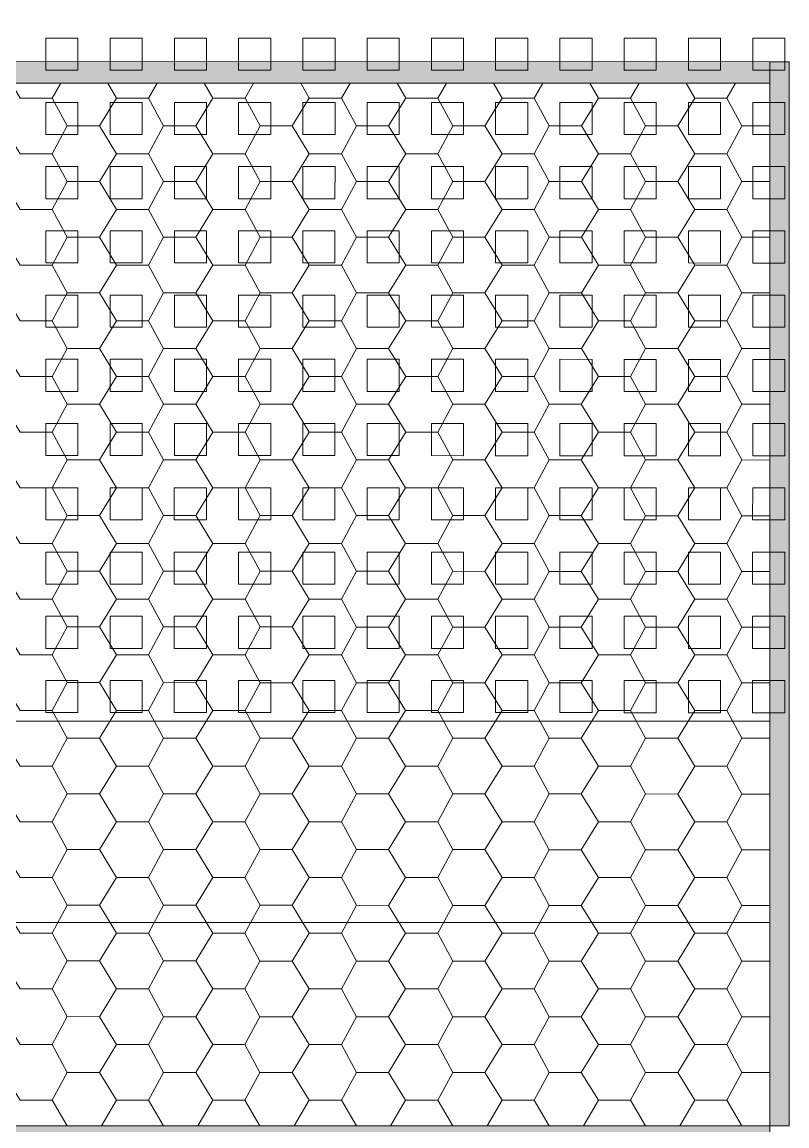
# Model space of a CAD drawing. Extents: x 3377 to 3790, y 1673 to 1846.
# Drawn here: x 3526.068 to 3527.579, y 1752.105 to 1754.286 of the extents above; entities that cross this region are included whole.
import ezdxf

# ---------------------------------------------------------------- set-up
doc = ezdxf.new("R2010")
doc.units = 0
doc.header["$LTSCALE"] = 2
doc.layers.add('PDF7_0', color=7, linetype='Continuous', true_color=0xc6c6c6)
doc.layers.add('PDF7_04-DETALHE', color=7, linetype='Continuous', true_color=0xc6c6c6)

msp = doc.modelspace()

# ---------------------------------------------------------------- linework, layer by layer
at = {"layer": 'PDF7_0', "color": 7, "lineweight": 0}
msp.add_lwpolyline([(3535.3864, 1752.8449), (3535.4118, 1752.8576, 0.281721), (3525.3159, 1759.0363, 0.281573), (3515.2191, 1752.859), (3515.2488, 1752.8463, -0.281585), (3525.3159, 1759.0067, -0.281456)], format="xyb", close=True, dxfattribs=at)
for points in [[(3535.1368, 1753.0988, 0.27384), (3525.3159, 1758.9051, 0.27384), (3515.4942, 1753.1002), (3515.8454, 1752.9055, -0.273455), (3525.3159, 1758.5073, -0.273821), (3534.7856, 1752.9042), (3534.739, 1752.9889), (3535.0902, 1753.1877), (3535.1368, 1753.0988), (3535.2129, 1752.9042), (3534.6713, 1752.9042, 0.272283), (3525.3158, 1758.4058, 0.272651), (3515.9597, 1752.9055), (3515.8454, 1752.9055), (3515.4434, 1752.9055)], [(3535.086, 1753.1158, 0.272189), (3525.3159, 1758.8713, 0.272189), (3515.545, 1753.1171), (3515.8285, 1752.9563, -0.272462), (3525.3159, 1758.5454), (3525.3159, 1758.8713), (3525.3159, 1758.5454, -0.272294), (3534.8025, 1752.955)]]:
    msp.add_lwpolyline(points, format="xyb", dxfattribs=at)
for points in [[(3527.5456, 1754.208), (3527.5456, 1754.1657), (3525.3367, 1754.1658), (3525.3367, 1754.2082)], [(3527.5454, 1752.105), (3527.5454, 1752.0669), (3525.3366, 1752.067), (3525.3366, 1752.1051)]]:
    msp.add_lwpolyline(points, close=True, dxfattribs=at)
for points in [[(3527.5456, 1754.208), (3527.5836, 1754.208), (3527.5835, 1752.105), (3527.5454, 1752.105), (3527.5456, 1754.1657)], [(3527.5455, 1752.9047), (3525.9163, 1752.9048)], [(3527.5454, 1752.5069), (3523.0855, 1752.5072)]]:
    msp.add_lwpolyline(points, dxfattribs=at)
at = {"layer": 'PDF7_0', "lineweight": 0}
for points in [[(3526.0476, 1754.1658), (3526.0645, 1754.1362), (3526.128, 1754.1362), (3526.1449, 1754.1658)], [(3526.238, 1754.1658), (3526.2549, 1754.1362), (3526.3184, 1754.1362), (3526.3354, 1754.1658)], [(3526.4284, 1754.1658), (3526.4454, 1754.1361), (3526.5088, 1754.1361), (3526.5258, 1754.1658)], [(3526.6189, 1754.1658), (3526.6358, 1754.1361), (3526.6993, 1754.1361), (3526.7162, 1754.1657)], [(3526.8093, 1754.1657), (3526.8262, 1754.1361), (3526.8897, 1754.1361), (3526.9066, 1754.1657)], [(3526.9997, 1754.1657), (3527.0166, 1754.1361), (3527.0801, 1754.1361), (3527.097, 1754.1657)], [(3527.1901, 1754.1657), (3527.207, 1754.1361), (3527.2705, 1754.1361), (3527.2874, 1754.1657)], [(3527.3805, 1754.1657), (3527.3975, 1754.1361), (3527.4609, 1754.1361), (3527.4779, 1754.1657)], [(3526.128, 1754.1362), (3526.1576, 1754.0812), (3526.2211, 1754.0811), (3526.2549, 1754.1362)], [(3526.3184, 1754.1362), (3526.348, 1754.0811), (3526.4115, 1754.0811), (3526.4454, 1754.1361)], [(3526.5088, 1754.1361), (3526.5385, 1754.0811), (3526.6019, 1754.0811), (3526.6358, 1754.1361)], [(3526.6993, 1754.1361), (3526.7289, 1754.0811), (3526.7923, 1754.0811), (3526.8262, 1754.1361)], [(3526.8897, 1754.1361), (3526.9193, 1754.0811), (3526.9828, 1754.0811), (3527.0166, 1754.1361)], [(3527.0801, 1754.1361), (3527.1097, 1754.0811), (3527.1732, 1754.0811), (3527.207, 1754.1361)], [(3527.2705, 1754.1361), (3527.3001, 1754.0811), (3527.3636, 1754.0811), (3527.3975, 1754.1361)], [(3527.4609, 1754.1361), (3527.4905, 1754.0811), (3527.5456, 1754.0811)], [(3526.0307, 1754.0812), (3526.0645, 1754.0261), (3526.128, 1754.0261), (3526.1576, 1754.0812)], [(3526.2211, 1754.0811), (3526.2549, 1754.0261), (3526.3184, 1754.0261), (3526.348, 1754.0811)], [(3526.4115, 1754.0811), (3526.4454, 1754.0261), (3526.5088, 1754.0261), (3526.5385, 1754.0811)], [(3526.6019, 1754.0811), (3526.6358, 1754.0261), (3526.6992, 1754.0261), (3526.7289, 1754.0811)], [(3526.7923, 1754.0811), (3526.8262, 1754.0261), (3526.8897, 1754.0261), (3526.9193, 1754.0811)], [(3526.9828, 1754.0811), (3527.0166, 1754.0261), (3527.0801, 1754.0261), (3527.1097, 1754.0811)], [(3527.1732, 1754.0811), (3527.207, 1754.0261), (3527.2705, 1754.0261), (3527.3001, 1754.0811)], [(3527.3636, 1754.0811), (3527.3974, 1754.0261), (3527.4609, 1754.0261), (3527.4905, 1754.0811)], [(3526.128, 1754.0261), (3526.1576, 1753.9711), (3526.2211, 1753.9711), (3526.2549, 1754.0261)], [(3526.3184, 1754.0261), (3526.348, 1753.9711), (3526.4115, 1753.9711), (3526.4454, 1754.0261)], [(3526.5088, 1754.0261), (3526.5384, 1753.9711), (3526.6019, 1753.9711), (3526.6358, 1754.0261)], [(3526.6992, 1754.0261), (3526.7289, 1753.9711), (3526.7923, 1753.9711), (3526.8262, 1754.0261)], [(3526.8897, 1754.0261), (3526.9193, 1753.9711), (3526.9828, 1753.9711), (3527.0166, 1754.0261)], [(3527.0801, 1754.0261), (3527.1097, 1753.9711), (3527.1732, 1753.9711), (3527.207, 1754.0261)], [(3527.2705, 1754.0261), (3527.3001, 1753.9711), (3527.3636, 1753.9711), (3527.3974, 1754.0261)], [(3527.4609, 1754.0261), (3527.4905, 1753.971), (3527.5455, 1753.971)], [(3526.0307, 1753.9711), (3526.0645, 1753.9161), (3526.128, 1753.9161), (3526.1576, 1753.9711)], [(3526.2211, 1753.9711), (3526.2549, 1753.9161), (3526.3184, 1753.9161), (3526.348, 1753.9711)], [(3526.4115, 1753.9711), (3526.4454, 1753.9161), (3526.5088, 1753.9161), (3526.5384, 1753.9711)], [(3526.6019, 1753.9711), (3526.6358, 1753.9161), (3526.6992, 1753.9161), (3526.7289, 1753.9711)], [(3526.7923, 1753.9711), (3526.8262, 1753.9161), (3526.8897, 1753.9161), (3526.9193, 1753.9711)], [(3526.9828, 1753.9711), (3527.0166, 1753.9161), (3527.0801, 1753.9161), (3527.1097, 1753.9711)], [(3527.1732, 1753.9711), (3527.207, 1753.9161), (3527.2705, 1753.916), (3527.3001, 1753.9711)], [(3527.3636, 1753.9711), (3527.3974, 1753.916), (3527.4609, 1753.916), (3527.4905, 1753.971)], [(3526.128, 1753.9161), (3526.1576, 1753.8611), (3526.2211, 1753.8611), (3526.2549, 1753.9161)], [(3526.3184, 1753.9161), (3526.348, 1753.8611), (3526.4115, 1753.8611), (3526.4454, 1753.9161)], [(3526.5088, 1753.9161), (3526.5384, 1753.8611), (3526.6019, 1753.8611), (3526.6358, 1753.9161)], [(3526.6992, 1753.9161), (3526.7289, 1753.8611), (3526.7923, 1753.8611), (3526.8262, 1753.9161)], [(3526.8897, 1753.9161), (3526.9193, 1753.8611), (3526.9827, 1753.8611), (3527.0166, 1753.9161)], [(3527.0801, 1753.9161), (3527.1097, 1753.8611), (3527.1732, 1753.861), (3527.207, 1753.9161)], [(3527.2705, 1753.916), (3527.3001, 1753.861), (3527.3636, 1753.861), (3527.3974, 1753.916)], [(3527.4609, 1753.916), (3527.4905, 1753.861), (3527.5455, 1753.861)], [(3526.0307, 1753.8611), (3526.0645, 1753.8061), (3526.128, 1753.8061), (3526.1576, 1753.8611)], [(3526.2211, 1753.8611), (3526.2549, 1753.8061), (3526.3184, 1753.8061), (3526.348, 1753.8611)], [(3526.4115, 1753.8611), (3526.4453, 1753.8061), (3526.5088, 1753.8061), (3526.5384, 1753.8611)], [(3526.6019, 1753.8611), (3526.6358, 1753.8061), (3526.6992, 1753.8061), (3526.7289, 1753.8611)], [(3526.7923, 1753.8611), (3526.8262, 1753.8061), (3526.8897, 1753.8061), (3526.9193, 1753.8611)], [(3526.9827, 1753.8611), (3527.0166, 1753.806), (3527.0801, 1753.806), (3527.1097, 1753.8611)], [(3527.1732, 1753.861), (3527.207, 1753.806), (3527.2705, 1753.806), (3527.3001, 1753.861)], [(3527.3636, 1753.861), (3527.3974, 1753.806), (3527.4609, 1753.806), (3527.4905, 1753.861)], [(3526.128, 1753.8061), (3526.1576, 1753.7511), (3526.2211, 1753.7511), (3526.2549, 1753.8061)], [(3526.3184, 1753.8061), (3526.348, 1753.7511), (3526.4115, 1753.7511), (3526.4453, 1753.8061)], [(3526.5088, 1753.8061), (3526.5384, 1753.7511), (3526.6019, 1753.7511), (3526.6358, 1753.8061)], [(3526.6992, 1753.8061), (3526.7289, 1753.7511), (3526.7923, 1753.7511), (3526.8262, 1753.8061)], [(3526.8897, 1753.8061), (3526.9193, 1753.751), (3526.9827, 1753.751), (3527.0166, 1753.806)], [(3527.0801, 1753.806), (3527.1097, 1753.751), (3527.1732, 1753.751), (3527.207, 1753.806)], [(3527.2705, 1753.806), (3527.3001, 1753.751), (3527.3636, 1753.751), (3527.3974, 1753.806)], [(3527.4609, 1753.806), (3527.4905, 1753.751), (3527.5455, 1753.751)], [(3526.0307, 1753.7511), (3526.0645, 1753.6961), (3526.128, 1753.6961), (3526.1576, 1753.7511)], [(3526.2211, 1753.7511), (3526.2549, 1753.6961), (3526.3184, 1753.6961), (3526.348, 1753.7511)], [(3526.4115, 1753.7511), (3526.4453, 1753.6961), (3526.5088, 1753.6961), (3526.5384, 1753.7511)], [(3526.6019, 1753.7511), (3526.6358, 1753.6961), (3526.6992, 1753.696), (3526.7289, 1753.7511)], [(3526.7923, 1753.7511), (3526.8262, 1753.696), (3526.8896, 1753.696), (3526.9193, 1753.751)], [(3526.9827, 1753.751), (3527.0166, 1753.696), (3527.0801, 1753.696), (3527.1097, 1753.751)], [(3527.1732, 1753.751), (3527.207, 1753.696), (3527.2705, 1753.696), (3527.3001, 1753.751)], [(3527.3636, 1753.751), (3527.3974, 1753.696), (3527.4609, 1753.696), (3527.4905, 1753.751)], [(3526.128, 1753.6961), (3526.1576, 1753.6411), (3526.2211, 1753.6411), (3526.2549, 1753.6961)], [(3526.3184, 1753.6961), (3526.348, 1753.6411), (3526.4115, 1753.6411), (3526.4453, 1753.6961)], [(3526.5088, 1753.6961), (3526.5384, 1753.6411), (3526.6019, 1753.641), (3526.6358, 1753.6961)], [(3526.6992, 1753.696), (3526.7288, 1753.641), (3526.7923, 1753.641), (3526.8262, 1753.696)], [(3526.8896, 1753.696), (3526.9193, 1753.641), (3526.9827, 1753.641), (3527.0166, 1753.696)], [(3527.0801, 1753.696), (3527.1097, 1753.641), (3527.1732, 1753.641), (3527.207, 1753.696)], [(3527.2705, 1753.696), (3527.3001, 1753.641), (3527.3636, 1753.641), (3527.3974, 1753.696)], [(3527.4609, 1753.696), (3527.4905, 1753.641), (3527.5455, 1753.641)], [(3526.0306, 1753.6411), (3526.0645, 1753.5861), (3526.128, 1753.5861), (3526.1576, 1753.6411)], [(3526.2211, 1753.6411), (3526.2549, 1753.5861), (3526.3184, 1753.5861), (3526.348, 1753.6411)], [(3526.4115, 1753.6411), (3526.4453, 1753.586), (3526.5088, 1753.586), (3526.5384, 1753.6411)], [(3526.6019, 1753.641), (3526.6357, 1753.586), (3526.6992, 1753.586), (3526.7288, 1753.641)], [(3526.7923, 1753.641), (3526.8262, 1753.586), (3526.8896, 1753.586), (3526.9193, 1753.641)], [(3526.9827, 1753.641), (3527.0166, 1753.586), (3527.0801, 1753.586), (3527.1097, 1753.641)], [(3527.1732, 1753.641), (3527.207, 1753.586), (3527.2705, 1753.586), (3527.3001, 1753.641)], [(3527.3636, 1753.641), (3527.3974, 1753.586), (3527.4609, 1753.586), (3527.4905, 1753.641)], [(3526.128, 1753.5861), (3526.1576, 1753.5311), (3526.2211, 1753.5311), (3526.2549, 1753.5861)], [(3526.3184, 1753.5861), (3526.348, 1753.531), (3526.4115, 1753.531), (3526.4453, 1753.586)], [(3526.5088, 1753.586), (3526.5384, 1753.531), (3526.6019, 1753.531), (3526.6357, 1753.586)], [(3526.6992, 1753.586), (3526.7288, 1753.531), (3526.7923, 1753.531), (3526.8262, 1753.586)], [(3526.8896, 1753.586), (3526.9193, 1753.531), (3526.9827, 1753.531), (3527.0166, 1753.586)], [(3527.0801, 1753.586), (3527.1097, 1753.531), (3527.1731, 1753.531), (3527.207, 1753.586)], [(3527.2705, 1753.586), (3527.3001, 1753.531), (3527.3636, 1753.531), (3527.3974, 1753.586)], [(3527.4609, 1753.586), (3527.4905, 1753.531), (3527.5455, 1753.531)], [(3526.0306, 1753.5311), (3526.0645, 1753.4761), (3526.128, 1753.4761), (3526.1576, 1753.5311)], [(3526.2211, 1753.5311), (3526.2549, 1753.476), (3526.3184, 1753.476), (3526.348, 1753.531)], [(3526.4115, 1753.531), (3526.4453, 1753.476), (3526.5088, 1753.476), (3526.5384, 1753.531)], [(3526.6019, 1753.531), (3526.6357, 1753.476), (3526.6992, 1753.476), (3526.7288, 1753.531)], [(3526.7923, 1753.531), (3526.8262, 1753.476), (3526.8896, 1753.476), (3526.9193, 1753.531)], [(3526.9827, 1753.531), (3527.0166, 1753.476), (3527.08, 1753.476), (3527.1097, 1753.531)], [(3527.1731, 1753.531), (3527.207, 1753.476), (3527.2705, 1753.476), (3527.3001, 1753.531)], [(3527.3636, 1753.531), (3527.3974, 1753.476), (3527.4609, 1753.476), (3527.4905, 1753.531)], [(3526.128, 1753.4761), (3526.1576, 1753.421), (3526.2211, 1753.421), (3526.2549, 1753.476)], [(3526.3184, 1753.476), (3526.348, 1753.421), (3526.4115, 1753.421), (3526.4453, 1753.476)], [(3526.5088, 1753.476), (3526.5384, 1753.421), (3526.6019, 1753.421), (3526.6357, 1753.476)], [(3526.6992, 1753.476), (3526.7288, 1753.421), (3526.7923, 1753.421), (3526.8262, 1753.476)], [(3526.8896, 1753.476), (3526.9192, 1753.421), (3526.9827, 1753.421), (3527.0166, 1753.476)], [(3527.08, 1753.476), (3527.1097, 1753.421), (3527.1731, 1753.421), (3527.207, 1753.476)], [(3527.2705, 1753.476), (3527.3001, 1753.421), (3527.3636, 1753.421), (3527.3974, 1753.476)], [(3527.4609, 1753.476), (3527.4905, 1753.421), (3527.5455, 1753.4209)], [(3526.0306, 1753.421), (3526.0645, 1753.366), (3526.128, 1753.366), (3526.1576, 1753.421)], [(3526.2211, 1753.421), (3526.2549, 1753.366), (3526.3184, 1753.366), (3526.348, 1753.421)], [(3526.4115, 1753.421), (3526.4453, 1753.366), (3526.5088, 1753.366), (3526.5384, 1753.421)], [(3526.6019, 1753.421), (3526.6357, 1753.366), (3526.6992, 1753.366), (3526.7288, 1753.421)], [(3526.7923, 1753.421), (3526.8261, 1753.366), (3526.8896, 1753.366), (3526.9192, 1753.421)], [(3526.9827, 1753.421), (3527.0166, 1753.366), (3527.08, 1753.366), (3527.1097, 1753.421)], [(3527.1731, 1753.421), (3527.207, 1753.366), (3527.2705, 1753.366), (3527.3001, 1753.421)], [(3527.3636, 1753.421), (3527.3974, 1753.3659), (3527.4609, 1753.3659), (3527.4905, 1753.421)], [(3526.128, 1753.366), (3526.1576, 1753.311), (3526.221, 1753.311), (3526.2549, 1753.366)], [(3526.3184, 1753.366), (3526.348, 1753.311), (3526.4115, 1753.311), (3526.4453, 1753.366)], [(3526.5088, 1753.366), (3526.5384, 1753.311), (3526.6019, 1753.311), (3526.6357, 1753.366)], [(3526.6992, 1753.366), (3526.7288, 1753.311), (3526.7923, 1753.311), (3526.8261, 1753.366)], [(3526.8896, 1753.366), (3526.9192, 1753.311), (3526.9827, 1753.311), (3527.0166, 1753.366)], [(3527.08, 1753.366), (3527.1097, 1753.311), (3527.1731, 1753.311), (3527.207, 1753.366)], [(3527.2705, 1753.366), (3527.3001, 1753.3109), (3527.3635, 1753.3109), (3527.3974, 1753.3659)], [(3527.4609, 1753.3659), (3527.4905, 1753.3109), (3527.5455, 1753.3109)], [(3526.0306, 1753.311), (3526.0645, 1753.256), (3526.1279, 1753.256), (3526.1576, 1753.311)], [(3526.221, 1753.311), (3526.2549, 1753.256), (3526.3184, 1753.256), (3526.348, 1753.311)], [(3526.4115, 1753.311), (3526.4453, 1753.256), (3526.5088, 1753.256), (3526.5384, 1753.311)], [(3526.6019, 1753.311), (3526.6357, 1753.256), (3526.6992, 1753.256), (3526.7288, 1753.311)], [(3526.7923, 1753.311), (3526.8261, 1753.256), (3526.8896, 1753.256), (3526.9192, 1753.311)], [(3526.9827, 1753.311), (3527.0166, 1753.256), (3527.08, 1753.2559), (3527.1097, 1753.311)], [(3527.1731, 1753.311), (3527.207, 1753.2559), (3527.2704, 1753.2559), (3527.3001, 1753.3109)], [(3527.3635, 1753.3109), (3527.3974, 1753.2559), (3527.4609, 1753.2559), (3527.4905, 1753.3109)], [(3526.1279, 1753.256), (3526.1576, 1753.201), (3526.221, 1753.201), (3526.2549, 1753.256)], [(3526.3184, 1753.256), (3526.348, 1753.201), (3526.4115, 1753.201), (3526.4453, 1753.256)], [(3526.5088, 1753.256), (3526.5384, 1753.201), (3526.6019, 1753.201), (3526.6357, 1753.256)], [(3526.6992, 1753.256), (3526.7288, 1753.201), (3526.7923, 1753.201), (3526.8261, 1753.256)], [(3526.8896, 1753.256), (3526.9192, 1753.201), (3526.9827, 1753.2009), (3527.0166, 1753.256)], [(3527.08, 1753.2559), (3527.1096, 1753.2009), (3527.1731, 1753.2009), (3527.207, 1753.2559)], [(3527.2704, 1753.2559), (3527.3001, 1753.2009), (3527.3635, 1753.2009), (3527.3974, 1753.2559)], [(3527.4609, 1753.2559), (3527.4905, 1753.2009), (3527.5455, 1753.2009)], [(3526.0306, 1753.201), (3526.0645, 1753.146), (3526.1279, 1753.146), (3526.1576, 1753.201)], [(3526.221, 1753.201), (3526.2549, 1753.146), (3526.3184, 1753.146), (3526.348, 1753.201)], [(3526.4115, 1753.201), (3526.4453, 1753.146), (3526.5088, 1753.146), (3526.5384, 1753.201)], [(3526.6019, 1753.201), (3526.6357, 1753.146), (3526.6992, 1753.146), (3526.7288, 1753.201)], [(3526.7923, 1753.201), (3526.8261, 1753.1459), (3526.8896, 1753.1459), (3526.9192, 1753.201)], [(3526.9827, 1753.2009), (3527.0166, 1753.1459), (3527.08, 1753.1459), (3527.1096, 1753.2009)], [(3527.1731, 1753.2009), (3527.207, 1753.1459), (3527.2704, 1753.1459), (3527.3001, 1753.2009)], [(3527.3635, 1753.2009), (3527.3974, 1753.1459), (3527.4609, 1753.1459), (3527.4905, 1753.2009)], [(3526.1279, 1753.146), (3526.1576, 1753.091), (3526.221, 1753.091), (3526.2549, 1753.146)], [(3526.3184, 1753.146), (3526.348, 1753.091), (3526.4114, 1753.091), (3526.4453, 1753.146)], [(3526.5088, 1753.146), (3526.5384, 1753.091), (3526.6019, 1753.091), (3526.6357, 1753.146)], [(3526.6992, 1753.146), (3526.7288, 1753.0909), (3526.7923, 1753.0909), (3526.8261, 1753.1459)], [(3526.8896, 1753.1459), (3526.9192, 1753.0909), (3526.9827, 1753.0909), (3527.0166, 1753.1459)], [(3527.08, 1753.1459), (3527.1096, 1753.0909), (3527.1731, 1753.0909), (3527.207, 1753.1459)], [(3527.2704, 1753.1459), (3527.3001, 1753.0909), (3527.3635, 1753.0909), (3527.3974, 1753.1459)], [(3527.4609, 1753.1459), (3527.4905, 1753.0909), (3527.5455, 1753.0909)], [(3526.0306, 1753.091), (3526.0645, 1753.036), (3526.1279, 1753.036), (3526.1576, 1753.091)], [(3526.221, 1753.091), (3526.2549, 1753.036), (3526.3183, 1753.036), (3526.348, 1753.091)], [(3526.4114, 1753.091), (3526.4453, 1753.036), (3526.5088, 1753.036), (3526.5384, 1753.091)], [(3526.6019, 1753.091), (3526.6357, 1753.0359), (3526.6992, 1753.0359), (3526.7288, 1753.0909)], [(3526.7923, 1753.0909), (3526.8261, 1753.0359), (3526.8896, 1753.0359), (3526.9192, 1753.0909)], [(3526.9827, 1753.0909), (3527.0165, 1753.0359), (3527.08, 1753.0359), (3527.1096, 1753.0909)], [(3527.1731, 1753.0909), (3527.207, 1753.0359), (3527.2704, 1753.0359), (3527.3001, 1753.0909)], [(3527.3635, 1753.0909), (3527.3974, 1753.0359), (3527.4609, 1753.0359), (3527.4905, 1753.0909)], [(3526.1279, 1753.036), (3526.1575, 1752.981), (3526.221, 1752.981), (3526.2549, 1753.036)], [(3526.3183, 1753.036), (3526.348, 1752.981), (3526.4114, 1752.9809), (3526.4453, 1753.036)], [(3526.5088, 1753.036), (3526.5384, 1752.9809), (3526.6019, 1752.9809), (3526.6357, 1753.0359)], [(3526.6992, 1753.0359), (3526.7288, 1752.9809), (3526.7923, 1752.9809), (3526.8261, 1753.0359)], [(3526.8896, 1753.0359), (3526.9192, 1752.9809), (3526.9827, 1752.9809), (3527.0165, 1753.0359)], [(3527.08, 1753.0359), (3527.1096, 1752.9809), (3527.1731, 1752.9809), (3527.207, 1753.0359)], [(3527.2704, 1753.0359), (3527.3001, 1752.9809), (3527.3635, 1752.9809), (3527.3974, 1753.0359)], [(3527.4609, 1753.0359), (3527.4905, 1752.9809), (3527.5455, 1752.9809)], [(3526.0306, 1752.981), (3526.0645, 1752.926), (3526.1279, 1752.926), (3526.1575, 1752.981)], [(3526.221, 1752.981), (3526.2549, 1752.9259), (3526.3183, 1752.9259), (3526.348, 1752.981)], [(3526.4114, 1752.9809), (3526.4453, 1752.9259), (3526.5088, 1752.9259), (3526.5384, 1752.9809)], [(3526.6019, 1752.9809), (3526.6357, 1752.9259), (3526.6992, 1752.9259), (3526.7288, 1752.9809)], [(3526.7923, 1752.9809), (3526.8261, 1752.9259), (3526.8896, 1752.9259), (3526.9192, 1752.9809)], [(3526.9827, 1752.9809), (3527.0165, 1752.9259), (3527.08, 1752.9259), (3527.1096, 1752.9809)], [(3527.1731, 1752.9809), (3527.207, 1752.9259), (3527.2704, 1752.9259), (3527.3001, 1752.9809)], [(3527.3635, 1752.9809), (3527.3974, 1752.9259), (3527.4608, 1752.9259), (3527.4905, 1752.9809)], [(3526.1279, 1752.926), (3526.1575, 1752.8709), (3526.221, 1752.8709), (3526.2549, 1752.9259)], [(3526.3183, 1752.9259), (3526.348, 1752.8709), (3526.4114, 1752.8709), (3526.4453, 1752.9259)], [(3526.5088, 1752.9259), (3526.5384, 1752.8709), (3526.6018, 1752.8709), (3526.6357, 1752.9259)], [(3526.6992, 1752.9259), (3526.7288, 1752.8709), (3526.7923, 1752.8709), (3526.8261, 1752.9259)], [(3526.8896, 1752.9259), (3526.9192, 1752.8709), (3526.9827, 1752.8709), (3527.0165, 1752.9259)], [(3527.08, 1752.9259), (3527.1096, 1752.8709), (3527.1731, 1752.8709), (3527.207, 1752.9259)], [(3527.2704, 1752.9259), (3527.3, 1752.8709), (3527.3635, 1752.8709), (3527.3974, 1752.9259)], [(3527.4608, 1752.9259), (3527.4905, 1752.8709), (3527.5455, 1752.8709)], [(3526.0306, 1752.871), (3526.0644, 1752.8159), (3526.1279, 1752.8159), (3526.1575, 1752.8709)], [(3526.221, 1752.8709), (3526.2549, 1752.8159), (3526.3183, 1752.8159), (3526.348, 1752.8709)], [(3526.4114, 1752.8709), (3526.4453, 1752.8159), (3526.5088, 1752.8159), (3526.5384, 1752.8709)], [(3526.6018, 1752.8709), (3526.6357, 1752.8159), (3526.6992, 1752.8159), (3526.7288, 1752.8709)], [(3526.7923, 1752.8709), (3526.8261, 1752.8159), (3526.8896, 1752.8159), (3526.9192, 1752.8709)], [(3526.9827, 1752.8709), (3527.0165, 1752.8159), (3527.08, 1752.8159), (3527.1096, 1752.8709)], [(3527.1731, 1752.8709), (3527.2069, 1752.8159), (3527.2704, 1752.8159), (3527.3, 1752.8709)], [(3527.3635, 1752.8709), (3527.3974, 1752.8159), (3527.4608, 1752.8158), (3527.4905, 1752.8709)], [(3526.1279, 1752.8159), (3526.1575, 1752.7609), (3526.221, 1752.7609), (3526.2549, 1752.8159)], [(3526.3183, 1752.8159), (3526.348, 1752.7609), (3526.4114, 1752.7609), (3526.4453, 1752.8159)], [(3526.5088, 1752.8159), (3526.5384, 1752.7609), (3526.6018, 1752.7609), (3526.6357, 1752.8159)], [(3526.6992, 1752.8159), (3526.7288, 1752.7609), (3526.7923, 1752.7609), (3526.8261, 1752.8159)], [(3526.8896, 1752.8159), (3526.9192, 1752.7609), (3526.9827, 1752.7609), (3527.0165, 1752.8159)], [(3527.08, 1752.8159), (3527.1096, 1752.7609), (3527.1731, 1752.7609), (3527.2069, 1752.8159)], [(3527.2704, 1752.8159), (3527.3, 1752.7609), (3527.3635, 1752.7608), (3527.3974, 1752.8159)], [(3527.4608, 1752.8158), (3527.4905, 1752.7608), (3527.5455, 1752.7608)], [(3526.0306, 1752.7609), (3526.0644, 1752.7059), (3526.1279, 1752.7059), (3526.1575, 1752.7609)], [(3526.221, 1752.7609), (3526.2549, 1752.7059), (3526.3183, 1752.7059), (3526.348, 1752.7609)], [(3526.4114, 1752.7609), (3526.4453, 1752.7059), (3526.5087, 1752.7059), (3526.5384, 1752.7609)], [(3526.6018, 1752.7609), (3526.6357, 1752.7059), (3526.6992, 1752.7059), (3526.7288, 1752.7609)], [(3526.7923, 1752.7609), (3526.8261, 1752.7059), (3526.8896, 1752.7059), (3526.9192, 1752.7609)], [(3526.9827, 1752.7609), (3527.0165, 1752.7059), (3527.08, 1752.7059), (3527.1096, 1752.7609)], [(3527.1731, 1752.7609), (3527.2069, 1752.7058), (3527.2704, 1752.7058), (3527.3, 1752.7609)], [(3527.3635, 1752.7608), (3527.3974, 1752.7058), (3527.4608, 1752.7058), (3527.4905, 1752.7608)], [(3526.1279, 1752.7059), (3526.1575, 1752.6509), (3526.221, 1752.6509), (3526.2549, 1752.7059)], [(3526.3183, 1752.7059), (3526.3479, 1752.6509), (3526.4114, 1752.6509), (3526.4453, 1752.7059)], [(3526.5087, 1752.7059), (3526.5384, 1752.6509), (3526.6018, 1752.6509), (3526.6357, 1752.7059)], [(3526.6992, 1752.7059), (3526.7288, 1752.6509), (3526.7922, 1752.6509), (3526.8261, 1752.7059)], [(3526.8896, 1752.7059), (3526.9192, 1752.6509), (3526.9827, 1752.6509), (3527.0165, 1752.7059)], [(3527.08, 1752.7059), (3527.1096, 1752.6508), (3527.1731, 1752.6508), (3527.2069, 1752.7058)], [(3527.2704, 1752.7058), (3527.3, 1752.6508), (3527.3635, 1752.6508), (3527.3974, 1752.7058)], [(3527.4608, 1752.7058), (3527.4904, 1752.6508), (3527.5455, 1752.6508)], [(3526.0306, 1752.6509), (3526.0644, 1752.5959), (3526.1279, 1752.5959), (3526.1575, 1752.6509)], [(3526.221, 1752.6509), (3526.2548, 1752.5959), (3526.3183, 1752.5959), (3526.3479, 1752.6509)], [(3526.4114, 1752.6509), (3526.4453, 1752.5959), (3526.5087, 1752.5959), (3526.5384, 1752.6509)], [(3526.6018, 1752.6509), (3526.6357, 1752.5959), (3526.6992, 1752.5959), (3526.7288, 1752.6509)], [(3526.7922, 1752.6509), (3526.8261, 1752.5959), (3526.8896, 1752.5958), (3526.9192, 1752.6509)], [(3526.9827, 1752.6509), (3527.0165, 1752.5958), (3527.08, 1752.5958), (3527.1096, 1752.6508)], [(3527.1731, 1752.6508), (3527.2069, 1752.5958), (3527.2704, 1752.5958), (3527.3, 1752.6508)], [(3527.3635, 1752.6508), (3527.3973, 1752.5958), (3527.4608, 1752.5958), (3527.4904, 1752.6508)], [(3526.1279, 1752.5959), (3526.1575, 1752.5409), (3526.221, 1752.5409), (3526.2548, 1752.5959)], [(3526.3183, 1752.5959), (3526.3479, 1752.5409), (3526.4114, 1752.5409), (3526.4453, 1752.5959)], [(3526.5087, 1752.5959), (3526.5384, 1752.5409), (3526.6018, 1752.5409), (3526.6357, 1752.5959)], [(3526.6992, 1752.5959), (3526.7288, 1752.5409), (3526.7922, 1752.5408), (3526.8261, 1752.5959)], [(3526.8896, 1752.5958), (3526.9192, 1752.5408), (3526.9827, 1752.5408), (3527.0165, 1752.5958)], [(3527.08, 1752.5958), (3527.1096, 1752.5408), (3527.1731, 1752.5408), (3527.2069, 1752.5958)], [(3527.2704, 1752.5958), (3527.3, 1752.5408), (3527.3635, 1752.5408), (3527.3973, 1752.5958)], [(3527.4608, 1752.5958), (3527.4904, 1752.5408), (3527.5454, 1752.5408)], [(3526.0306, 1752.5409), (3526.0644, 1752.4859), (3526.1279, 1752.4859), (3526.1575, 1752.5409)], [(3526.221, 1752.5409), (3526.2548, 1752.4859), (3526.3183, 1752.4859), (3526.3479, 1752.5409)], [(3526.4114, 1752.5409), (3526.4453, 1752.4859), (3526.5087, 1752.4859), (3526.5384, 1752.5409)], [(3526.6018, 1752.5409), (3526.6357, 1752.4858), (3526.6991, 1752.4858), (3526.7288, 1752.5409)], [(3526.7922, 1752.5408), (3526.8261, 1752.4858), (3526.8896, 1752.4858), (3526.9192, 1752.5408)], [(3526.9827, 1752.5408), (3527.0165, 1752.4858), (3527.08, 1752.4858), (3527.1096, 1752.5408)], [(3527.1731, 1752.5408), (3527.2069, 1752.4858), (3527.2704, 1752.4858), (3527.3, 1752.5408)], [(3527.3635, 1752.5408), (3527.3973, 1752.4858), (3527.4608, 1752.4858), (3527.4904, 1752.5408)], [(3526.1279, 1752.4859), (3526.1575, 1752.4309), (3526.221, 1752.4309), (3526.2548, 1752.4859)], [(3526.3183, 1752.4859), (3526.3479, 1752.4309), (3526.4114, 1752.4309), (3526.4453, 1752.4859)], [(3526.5087, 1752.4859), (3526.5383, 1752.4308), (3526.6018, 1752.4308), (3526.6357, 1752.4858)], [(3526.6991, 1752.4858), (3526.7288, 1752.4308), (3526.7922, 1752.4308), (3526.8261, 1752.4858)], [(3526.8896, 1752.4858), (3526.9192, 1752.4308), (3526.9827, 1752.4308), (3527.0165, 1752.4858)], [(3527.08, 1752.4858), (3527.1096, 1752.4308), (3527.1731, 1752.4308), (3527.2069, 1752.4858)], [(3527.2704, 1752.4858), (3527.3, 1752.4308), (3527.3635, 1752.4308), (3527.3973, 1752.4858)], [(3527.4608, 1752.4858), (3527.4904, 1752.4308), (3527.5454, 1752.4308)], [(3526.0306, 1752.4309), (3526.0644, 1752.3759), (3526.1279, 1752.3759), (3526.1575, 1752.4309)], [(3526.221, 1752.4309), (3526.2548, 1752.3759), (3526.3183, 1752.3759), (3526.3479, 1752.4309)], [(3526.4114, 1752.4309), (3526.4452, 1752.3758), (3526.5087, 1752.3758), (3526.5383, 1752.4308)], [(3526.6018, 1752.4308), (3526.6357, 1752.3758), (3526.6991, 1752.3758), (3526.7288, 1752.4308)], [(3526.7922, 1752.4308), (3526.8261, 1752.3758), (3526.8896, 1752.3758), (3526.9192, 1752.4308)], [(3526.9827, 1752.4308), (3527.0165, 1752.3758), (3527.08, 1752.3758), (3527.1096, 1752.4308)], [(3527.1731, 1752.4308), (3527.2069, 1752.3758), (3527.2704, 1752.3758), (3527.3, 1752.4308)], [(3527.3635, 1752.4308), (3527.3973, 1752.3758), (3527.4608, 1752.3758), (3527.4904, 1752.4308)], [(3526.1279, 1752.3759), (3526.1575, 1752.3209), (3526.221, 1752.3208), (3526.2548, 1752.3759)], [(3526.3183, 1752.3759), (3526.3479, 1752.3208), (3526.4114, 1752.3208), (3526.4452, 1752.3758)], [(3526.5087, 1752.3758), (3526.5383, 1752.3208), (3526.6018, 1752.3208), (3526.6357, 1752.3758)], [(3526.6991, 1752.3758), (3526.7288, 1752.3208), (3526.7922, 1752.3208), (3526.8261, 1752.3758)], [(3526.8896, 1752.3758), (3526.9192, 1752.3208), (3526.9826, 1752.3208), (3527.0165, 1752.3758)], [(3527.08, 1752.3758), (3527.1096, 1752.3208), (3527.1731, 1752.3208), (3527.2069, 1752.3758)], [(3527.2704, 1752.3758), (3527.3, 1752.3208), (3527.3635, 1752.3208), (3527.3973, 1752.3758)], [(3527.4608, 1752.3758), (3527.4904, 1752.3208), (3527.5454, 1752.3208)], [(3526.0306, 1752.3209), (3526.0644, 1752.2658), (3526.1279, 1752.2658), (3526.1575, 1752.3209)], [(3526.221, 1752.3208), (3526.2548, 1752.2658), (3526.3183, 1752.2658), (3526.3479, 1752.3208)], [(3526.4114, 1752.3208), (3526.4452, 1752.2658), (3526.5087, 1752.2658), (3526.5383, 1752.3208)], [(3526.6018, 1752.3208), (3526.6357, 1752.2658), (3526.6991, 1752.2658), (3526.7288, 1752.3208)], [(3526.7922, 1752.3208), (3526.8261, 1752.2658), (3526.8895, 1752.2658), (3526.9192, 1752.3208)], [(3526.9826, 1752.3208), (3527.0165, 1752.2658), (3527.08, 1752.2658), (3527.1096, 1752.3208)], [(3527.1731, 1752.3208), (3527.2069, 1752.2658), (3527.2704, 1752.2658), (3527.3, 1752.3208)], [(3527.3635, 1752.3208), (3527.3973, 1752.2658), (3527.4608, 1752.2658), (3527.4904, 1752.3208)], [(3526.1279, 1752.2658), (3526.1575, 1752.2108), (3526.221, 1752.2108), (3526.2548, 1752.2658)], [(3526.3183, 1752.2658), (3526.3479, 1752.2108), (3526.4114, 1752.2108), (3526.4452, 1752.2658)], [(3526.5087, 1752.2658), (3526.5383, 1752.2108), (3526.6018, 1752.2108), (3526.6357, 1752.2658)], [(3526.6991, 1752.2658), (3526.7287, 1752.2108), (3526.7922, 1752.2108), (3526.8261, 1752.2658)], [(3526.8895, 1752.2658), (3526.9192, 1752.2108), (3526.9826, 1752.2108), (3527.0165, 1752.2658)], [(3527.08, 1752.2658), (3527.1096, 1752.2108), (3527.1731, 1752.2108), (3527.2069, 1752.2658)], [(3527.2704, 1752.2658), (3527.3, 1752.2108), (3527.3635, 1752.2108), (3527.3973, 1752.2658)], [(3527.4608, 1752.2658), (3527.4904, 1752.2107), (3527.5454, 1752.2107)], [(3526.0306, 1752.2108), (3526.0644, 1752.1558), (3526.1279, 1752.1558), (3526.1575, 1752.105)], [(3526.1279, 1752.1558), (3526.1575, 1752.2108)], [(3526.221, 1752.2108), (3526.2548, 1752.1558), (3526.3183, 1752.1558), (3526.3479, 1752.105)], [(3526.3183, 1752.1558), (3526.3479, 1752.2108)], [(3526.4114, 1752.2108), (3526.4452, 1752.1558), (3526.5087, 1752.1558), (3526.5383, 1752.105)], [(3526.5087, 1752.1558), (3526.5383, 1752.2108)], [(3526.6018, 1752.2108), (3526.6357, 1752.1558), (3526.6991, 1752.1558), (3526.7287, 1752.105)], [(3526.6991, 1752.1558), (3526.7287, 1752.2108)], [(3526.7922, 1752.2108), (3526.8261, 1752.1558), (3526.8895, 1752.1558), (3526.9192, 1752.105)], [(3526.8895, 1752.1558), (3526.9192, 1752.2108)], [(3526.9826, 1752.2108), (3527.0165, 1752.1558), (3527.08, 1752.1558), (3527.1096, 1752.105)], [(3527.08, 1752.1558), (3527.1096, 1752.2108)], [(3527.1731, 1752.2108), (3527.2069, 1752.1558), (3527.2704, 1752.1557), (3527.3, 1752.105)], [(3527.2704, 1752.1557), (3527.3, 1752.2108)], [(3527.3635, 1752.2108), (3527.3973, 1752.1557), (3527.4608, 1752.1557), (3527.4904, 1752.105)], [(3527.4608, 1752.1557), (3527.4904, 1752.2107)], [(3526.2252, 1752.105), (3526.2548, 1752.1558)], [(3526.4156, 1752.105), (3526.4452, 1752.1558)], [(3526.606, 1752.105), (3526.6357, 1752.1558)], [(3526.7964, 1752.105), (3526.8261, 1752.1558)], [(3526.9869, 1752.105), (3527.0165, 1752.1558)], [(3527.1773, 1752.105), (3527.2069, 1752.1558)], [(3527.3677, 1752.105), (3527.3973, 1752.1557)]]:
    msp.add_lwpolyline(points, dxfattribs=at)
at = {"layer": 'PDF7_0', "color": 9, "true_color": 0xc1c1c1, "transparency": 33554559}
for points in [[(3527.5456, 1754.208), (3525.3367, 1754.2082), (3527.5456, 1754.1657)], [(3525.3367, 1754.2082), (3527.5456, 1754.1657), (3525.3367, 1754.1658)], [(3527.5456, 1754.208), (3527.5835, 1752.105), (3527.5454, 1752.105)], [(3527.5836, 1754.208), (3527.5456, 1754.208), (3527.5835, 1752.105)], [(3527.5454, 1752.105), (3525.3366, 1752.1051), (3527.5454, 1752.0669)], [(3525.3366, 1752.1051), (3527.5454, 1752.0669), (3525.3366, 1752.067)]]:
    msp.add_solid(points, dxfattribs=at)
at = {"layer": 'PDF7_04-DETALHE', "lineweight": 0}
for points in [[(3526.1788, 1754.2546), (3526.1788, 1754.1912), (3526.1153, 1754.1912), (3526.1153, 1754.2546)], [(3526.3057, 1754.2546), (3526.3057, 1754.1912), (3526.2423, 1754.1912), (3526.2423, 1754.2546)], [(3526.4327, 1754.2546), (3526.4327, 1754.1912), (3526.3692, 1754.1912), (3526.3692, 1754.2546)], [(3526.5596, 1754.2546), (3526.5596, 1754.1911), (3526.4961, 1754.1911), (3526.4962, 1754.2546)], [(3526.6866, 1754.2546), (3526.6866, 1754.1911), (3526.6231, 1754.1911), (3526.6231, 1754.2546)], [(3526.8135, 1754.2546), (3526.8135, 1754.1911), (3526.75, 1754.1911), (3526.75, 1754.2546)], [(3526.9405, 1754.2546), (3526.9405, 1754.1911), (3526.877, 1754.1911), (3526.877, 1754.2546)], [(3527.0674, 1754.2546), (3527.0674, 1754.1911), (3527.0039, 1754.1911), (3527.0039, 1754.2546)], [(3527.1943, 1754.2546), (3527.1943, 1754.1911), (3527.1309, 1754.1911), (3527.1309, 1754.2546)], [(3527.3213, 1754.2546), (3527.3213, 1754.1911), (3527.2578, 1754.1911), (3527.2578, 1754.2546)], [(3527.4482, 1754.2546), (3527.4482, 1754.1911), (3527.3848, 1754.1911), (3527.3848, 1754.2546)], [(3527.5752, 1754.2545), (3527.5752, 1754.1911), (3527.5117, 1754.1911), (3527.5117, 1754.2546)], [(3526.1788, 1754.1277), (3526.1788, 1754.0642), (3526.1153, 1754.0642), (3526.1153, 1754.1277)], [(3526.3057, 1754.1277), (3526.3057, 1754.0642), (3526.2423, 1754.0642), (3526.2423, 1754.1277)], [(3526.4327, 1754.1277), (3526.4327, 1754.0642), (3526.3692, 1754.0642), (3526.3692, 1754.1277)], [(3526.5596, 1754.1277), (3526.5596, 1754.0642), (3526.4961, 1754.0642), (3526.4961, 1754.1277)], [(3526.6866, 1754.1277), (3526.6866, 1754.0642), (3526.6231, 1754.0642), (3526.6231, 1754.1277)], [(3526.8135, 1754.1277), (3526.8135, 1754.0642), (3526.75, 1754.0642), (3526.75, 1754.1277)], [(3526.9405, 1754.1276), (3526.9404, 1754.0642), (3526.877, 1754.0642), (3526.877, 1754.1276)], [(3527.0674, 1754.1276), (3527.0674, 1754.0642), (3527.0039, 1754.0642), (3527.0039, 1754.1276)], [(3527.1943, 1754.1276), (3527.1943, 1754.0642), (3527.1309, 1754.0642), (3527.1309, 1754.1276)], [(3527.3213, 1754.1276), (3527.3213, 1754.0641), (3527.2578, 1754.0642), (3527.2578, 1754.1276)], [(3527.4482, 1754.1276), (3527.4482, 1754.0641), (3527.3848, 1754.0641), (3527.3848, 1754.1276)], [(3527.5752, 1754.1276), (3527.5752, 1754.0641), (3527.5117, 1754.0641), (3527.5117, 1754.1276)], [(3526.1788, 1754.0008), (3526.1788, 1753.9373), (3526.1153, 1753.9373), (3526.1153, 1754.0008)], [(3526.3057, 1754.0007), (3526.3057, 1753.9373), (3526.2422, 1753.9373), (3526.2422, 1754.0007)], [(3526.4327, 1754.0007), (3526.4327, 1753.9373), (3526.3692, 1753.9373), (3526.3692, 1754.0007)], [(3526.5596, 1754.0007), (3526.5596, 1753.9373), (3526.4961, 1753.9373), (3526.4961, 1754.0007)], [(3526.6866, 1754.0007), (3526.6865, 1753.9372), (3526.6231, 1753.9372), (3526.6231, 1754.0007)], [(3526.8135, 1754.0007), (3526.8135, 1753.9372), (3526.75, 1753.9372), (3526.75, 1754.0007)], [(3526.9404, 1754.0007), (3526.9404, 1753.9372), (3526.877, 1753.9372), (3526.877, 1754.0007)], [(3527.0674, 1754.0007), (3527.0674, 1753.9372), (3527.0039, 1753.9372), (3527.0039, 1754.0007)], [(3527.1943, 1754.0007), (3527.1943, 1753.9372), (3527.1309, 1753.9372), (3527.1309, 1754.0007)], [(3527.3213, 1754.0007), (3527.3213, 1753.9372), (3527.2578, 1753.9372), (3527.2578, 1754.0007)], [(3527.4482, 1754.0007), (3527.4482, 1753.9372), (3527.3847, 1753.9372), (3527.3847, 1754.0007)], [(3527.5752, 1754.0007), (3527.5752, 1753.9372), (3527.5117, 1753.9372), (3527.5117, 1754.0007)], [(3526.1788, 1753.8738), (3526.1788, 1753.8103), (3526.1153, 1753.8103), (3526.1153, 1753.8738)], [(3526.3057, 1753.8738), (3526.3057, 1753.8103), (3526.2422, 1753.8103), (3526.2422, 1753.8738)], [(3526.4327, 1753.8738), (3526.4327, 1753.8103), (3526.3692, 1753.8103), (3526.3692, 1753.8738)], [(3526.5596, 1753.8738), (3526.5596, 1753.8103), (3526.4961, 1753.8103), (3526.4961, 1753.8738)], [(3526.6865, 1753.8738), (3526.6865, 1753.8103), (3526.6231, 1753.8103), (3526.6231, 1753.8738)], [(3526.8135, 1753.8738), (3526.8135, 1753.8103), (3526.75, 1753.8103), (3526.75, 1753.8738)], [(3526.9404, 1753.8738), (3526.9404, 1753.8103), (3526.877, 1753.8103), (3526.877, 1753.8738)], [(3527.0674, 1753.8737), (3527.0674, 1753.8103), (3527.0039, 1753.8103), (3527.0039, 1753.8738)], [(3527.1943, 1753.8737), (3527.1943, 1753.8103), (3527.1308, 1753.8103), (3527.1309, 1753.8737)], [(3527.3213, 1753.8737), (3527.3213, 1753.8103), (3527.2578, 1753.8103), (3527.2578, 1753.8737)], [(3527.4482, 1753.8737), (3527.4482, 1753.8102), (3527.3847, 1753.8103), (3527.3847, 1753.8737)], [(3527.5752, 1753.8737), (3527.5752, 1753.8102), (3527.5117, 1753.8102), (3527.5117, 1753.8737)], [(3526.1788, 1753.7469), (3526.1788, 1753.6834), (3526.1153, 1753.6834), (3526.1153, 1753.7469)], [(3526.3057, 1753.7469), (3526.3057, 1753.6834), (3526.2422, 1753.6834), (3526.2422, 1753.7469)], [(3526.4326, 1753.7468), (3526.4326, 1753.6834), (3526.3692, 1753.6834), (3526.3692, 1753.7468)], [(3526.5596, 1753.7468), (3526.5596, 1753.6834), (3526.4961, 1753.6834), (3526.4961, 1753.7468)], [(3526.6865, 1753.7468), (3526.6865, 1753.6834), (3526.6231, 1753.6834), (3526.6231, 1753.7468)], [(3526.8135, 1753.7468), (3526.8135, 1753.6833), (3526.75, 1753.6834), (3526.75, 1753.7468)], [(3526.9404, 1753.7468), (3526.9404, 1753.6833), (3526.8769, 1753.6833), (3526.877, 1753.7468)], [(3527.0674, 1753.7468), (3527.0674, 1753.6833), (3527.0039, 1753.6833), (3527.0039, 1753.7468)], [(3527.1943, 1753.7468), (3527.1943, 1753.6833), (3527.1308, 1753.6833), (3527.1308, 1753.7468)], [(3527.3213, 1753.7468), (3527.3213, 1753.6833), (3527.2578, 1753.6833), (3527.2578, 1753.7468)], [(3527.4482, 1753.7468), (3527.4482, 1753.6833), (3527.3847, 1753.6833), (3527.3847, 1753.7468)], [(3527.5751, 1753.7468), (3527.5751, 1753.6833), (3527.5117, 1753.6833), (3527.5117, 1753.7468)], [(3526.1787, 1753.6199), (3526.1787, 1753.5564), (3526.1153, 1753.5564), (3526.1153, 1753.6199)], [(3526.3057, 1753.6199), (3526.3057, 1753.5564), (3526.2422, 1753.5564), (3526.2422, 1753.6199)], [(3526.4326, 1753.6199), (3526.4326, 1753.5564), (3526.3692, 1753.5564), (3526.3692, 1753.6199)], [(3526.5596, 1753.6199), (3526.5596, 1753.5564), (3526.4961, 1753.5564), (3526.4961, 1753.6199)], [(3526.6865, 1753.6199), (3526.6865, 1753.5564), (3526.6231, 1753.5564), (3526.6231, 1753.6199)], [(3526.8135, 1753.6199), (3526.8135, 1753.5564), (3526.75, 1753.5564), (3526.75, 1753.6199)], [(3526.9404, 1753.6199), (3526.9404, 1753.5564), (3526.8769, 1753.5564), (3526.8769, 1753.6199)], [(3527.0674, 1753.6199), (3527.0674, 1753.5564), (3527.0039, 1753.5564), (3527.0039, 1753.6199)], [(3527.1943, 1753.6198), (3527.1943, 1753.5564), (3527.1308, 1753.5564), (3527.1308, 1753.6199)], [(3527.3213, 1753.6198), (3527.3212, 1753.5564), (3527.2578, 1753.5564), (3527.2578, 1753.6198)], [(3527.4482, 1753.6198), (3527.4482, 1753.5564), (3527.3847, 1753.5564), (3527.3847, 1753.6198)], [(3527.5751, 1753.6198), (3527.5751, 1753.5564), (3527.5117, 1753.5564), (3527.5117, 1753.6198)], [(3526.1787, 1753.493), (3526.1787, 1753.4295), (3526.1153, 1753.4295), (3526.1153, 1753.493)], [(3526.3057, 1753.493), (3526.3057, 1753.4295), (3526.2422, 1753.4295), (3526.2422, 1753.493)], [(3526.4326, 1753.493), (3526.4326, 1753.4295), (3526.3692, 1753.4295), (3526.3692, 1753.493)], [(3526.5596, 1753.4929), (3526.5596, 1753.4295), (3526.4961, 1753.4295), (3526.4961, 1753.493)], [(3526.6865, 1753.4929), (3526.6865, 1753.4295), (3526.623, 1753.4295), (3526.623, 1753.4929)], [(3526.8135, 1753.4929), (3526.8135, 1753.4295), (3526.75, 1753.4295), (3526.75, 1753.4929)], [(3526.9404, 1753.4929), (3526.9404, 1753.4294), (3526.8769, 1753.4295), (3526.8769, 1753.4929)], [(3527.0674, 1753.4929), (3527.0673, 1753.4294), (3527.0039, 1753.4294), (3527.0039, 1753.4929)], [(3527.1943, 1753.4929), (3527.1943, 1753.4294), (3527.1308, 1753.4294), (3527.1308, 1753.4929)], [(3527.3212, 1753.4929), (3527.3212, 1753.4294), (3527.2578, 1753.4294), (3527.2578, 1753.4929)], [(3527.4482, 1753.4929), (3527.4482, 1753.4294), (3527.3847, 1753.4294), (3527.3847, 1753.4929)], [(3527.5751, 1753.4929), (3527.5751, 1753.4294), (3527.5117, 1753.4294), (3527.5117, 1753.4929)], [(3526.1787, 1753.366), (3526.1787, 1753.3026), (3526.1153, 1753.3026), (3526.1153, 1753.366)], [(3526.3057, 1753.366), (3526.3057, 1753.3025), (3526.2422, 1753.3026), (3526.2422, 1753.366)], [(3526.4326, 1753.366), (3526.4326, 1753.3025), (3526.3691, 1753.3025), (3526.3691, 1753.366)], [(3526.5596, 1753.366), (3526.5596, 1753.3025), (3526.4961, 1753.3025), (3526.4961, 1753.366)], [(3526.6865, 1753.366), (3526.6865, 1753.3025), (3526.623, 1753.3025), (3526.623, 1753.366)], [(3526.8135, 1753.366), (3526.8135, 1753.3025), (3526.75, 1753.3025), (3526.75, 1753.366)], [(3526.9404, 1753.366), (3526.9404, 1753.3025), (3526.8769, 1753.3025), (3526.8769, 1753.366)], [(3527.0673, 1753.366), (3527.0673, 1753.3025), (3527.0039, 1753.3025), (3527.0039, 1753.366)], [(3527.1943, 1753.366), (3527.1943, 1753.3025), (3527.1308, 1753.3025), (3527.1308, 1753.366)], [(3527.3212, 1753.366), (3527.3212, 1753.3025), (3527.2578, 1753.3025), (3527.2578, 1753.366)], [(3527.4482, 1753.3659), (3527.4482, 1753.3025), (3527.3847, 1753.3025), (3527.3847, 1753.3659)], [(3527.5751, 1753.3659), (3527.5751, 1753.3025), (3527.5116, 1753.3025), (3527.5117, 1753.3659)], [(3526.1787, 1753.2391), (3526.1787, 1753.1756), (3526.1152, 1753.1756), (3526.1153, 1753.2391)], [(3526.3057, 1753.2391), (3526.3057, 1753.1756), (3526.2422, 1753.1756), (3526.2422, 1753.2391)], [(3526.4326, 1753.2391), (3526.4326, 1753.1756), (3526.3691, 1753.1756), (3526.3691, 1753.2391)], [(3526.5596, 1753.2391), (3526.5596, 1753.1756), (3526.4961, 1753.1756), (3526.4961, 1753.2391)], [(3526.6865, 1753.239), (3526.6865, 1753.1756), (3526.623, 1753.1756), (3526.623, 1753.2391)], [(3526.8134, 1753.239), (3526.8134, 1753.1756), (3526.75, 1753.1756), (3526.75, 1753.239)], [(3526.9404, 1753.239), (3526.9404, 1753.1756), (3526.8769, 1753.1756), (3526.8769, 1753.239)], [(3527.0673, 1753.239), (3527.0673, 1753.1756), (3527.0039, 1753.1756), (3527.0039, 1753.239)], [(3527.1943, 1753.239), (3527.1943, 1753.1755), (3527.1308, 1753.1755), (3527.1308, 1753.239)], [(3527.3212, 1753.239), (3527.3212, 1753.1755), (3527.2577, 1753.1755), (3527.2578, 1753.239)], [(3527.4482, 1753.239), (3527.4482, 1753.1755), (3527.3847, 1753.1755), (3527.3847, 1753.239)], [(3527.5751, 1753.239), (3527.5751, 1753.1755), (3527.5116, 1753.1755), (3527.5116, 1753.239)], [(3526.1787, 1753.1121), (3526.1787, 1753.0487), (3526.1152, 1753.0487), (3526.1152, 1753.1121)], [(3526.3057, 1753.1121), (3526.3057, 1753.0487), (3526.2422, 1753.0487), (3526.2422, 1753.1121)], [(3526.4326, 1753.1121), (3526.4326, 1753.0486), (3526.3691, 1753.0487), (3526.3691, 1753.1121)], [(3526.5595, 1753.1121), (3526.5595, 1753.0486), (3526.4961, 1753.0486), (3526.4961, 1753.1121)], [(3526.6865, 1753.1121), (3526.6865, 1753.0486), (3526.623, 1753.0486), (3526.623, 1753.1121)], [(3526.8134, 1753.1121), (3526.8134, 1753.0486), (3526.75, 1753.0486), (3526.75, 1753.1121)], [(3526.9404, 1753.1121), (3526.9404, 1753.0486), (3526.8769, 1753.0486), (3526.8769, 1753.1121)], [(3527.0673, 1753.1121), (3527.0673, 1753.0486), (3527.0039, 1753.0486), (3527.0039, 1753.1121)], [(3527.1943, 1753.1121), (3527.1943, 1753.0486), (3527.1308, 1753.0486), (3527.1308, 1753.1121)], [(3527.3212, 1753.1121), (3527.3212, 1753.0486), (3527.2577, 1753.0486), (3527.2577, 1753.1121)], [(3527.4482, 1753.1121), (3527.4482, 1753.0486), (3527.3847, 1753.0486), (3527.3847, 1753.1121)], [(3527.5751, 1753.112), (3527.5751, 1753.0486), (3527.5116, 1753.0486), (3527.5116, 1753.112)], [(3526.1787, 1752.9852), (3526.1787, 1752.9217), (3526.1152, 1752.9217), (3526.1152, 1752.9852)], [(3526.3057, 1752.9852), (3526.3056, 1752.9217), (3526.2422, 1752.9217), (3526.2422, 1752.9852)], [(3526.4326, 1752.9852), (3526.4326, 1752.9217), (3526.3691, 1752.9217), (3526.3691, 1752.9852)], [(3526.5595, 1752.9852), (3526.5595, 1752.9217), (3526.4961, 1752.9217), (3526.4961, 1752.9852)], [(3526.6865, 1752.9852), (3526.6865, 1752.9217), (3526.623, 1752.9217), (3526.623, 1752.9852)], [(3526.8134, 1752.9852), (3526.8134, 1752.9217), (3526.75, 1752.9217), (3526.75, 1752.9852)], [(3526.9404, 1752.9851), (3526.9404, 1752.9217), (3526.8769, 1752.9217), (3526.8769, 1752.9851)], [(3527.0673, 1752.9851), (3527.0673, 1752.9217), (3527.0038, 1752.9217), (3527.0038, 1752.9851)], [(3527.1943, 1752.9851), (3527.1943, 1752.9217), (3527.1308, 1752.9217), (3527.1308, 1752.9851)], [(3527.3212, 1752.9851), (3527.3212, 1752.9216), (3527.2577, 1752.9216), (3527.2577, 1752.9851)], [(3527.4482, 1752.9851), (3527.4481, 1752.9216), (3527.3847, 1752.9216), (3527.3847, 1752.9851)], [(3527.5751, 1752.9851), (3527.5751, 1752.9216), (3527.5116, 1752.9216), (3527.5116, 1752.9851)]]:
    msp.add_lwpolyline(points, close=True, dxfattribs=at)

doc.saveas('drawing.dxf')
